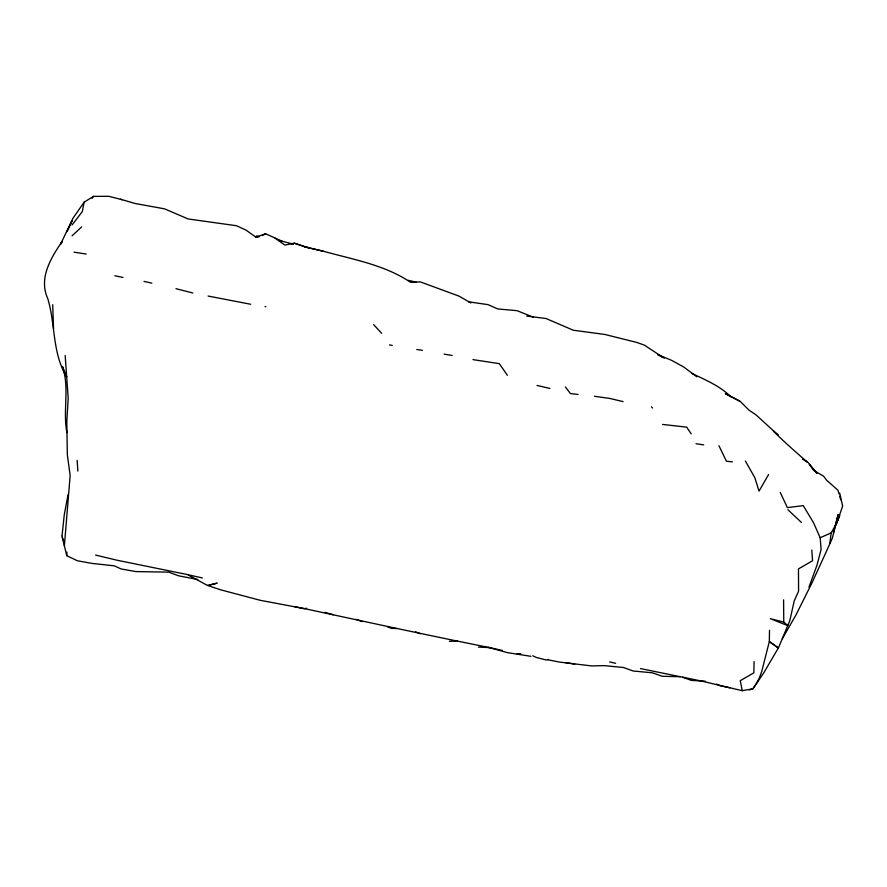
<?xml version="1.0" encoding="UTF-8"?>
<svg xmlns="http://www.w3.org/2000/svg" width="887" height="887" viewBox="0 0 887 887"><rect width="100%" height="100%" fill="white"/><g stroke="black" fill="none" stroke-linecap="round" stroke-linejoin="round"><path stroke-width="1.33" d="M769.506 630.291L769.328 641.567L761.711 671.537L758.252 680.717L752.919 688.8L749.238 689.942M754.083 661.547L753.839 672.856L740.246 680.695L742.264 690.696L752.919 688.8L763.818 672.756L778.498 647.721L789.785 620.723L794.22 600.942L798.577 591.163L798.466 568.889L812.547 560.761L811.816 550.018M783.587 599.823L783.764 622.064L787.933 625.701L770.293 618.671L783.764 622.064M197.812 579.521L178.464 575.774L168.796 572.137L135.966 571.583L121.153 568.966L114.268 565.828L92.071 563.422L77.346 560.75L66.769 555.683L66.957 552.135M66.769 555.683L64.385 545.893L70.14 475.543L67.334 454.82L66.802 421.613L68.199 398.474L65.172 355.532M782.301 638.751L795.927 615.035L811.616 583.635L826.629 550.949L832.361 538.143L838.126 514.582L833.458 532.743M829.888 543.343L831.152 532.899L835.621 525.104M122.218 199.719L108.802 196.304L93.49 196.382L84.143 202.158L82.325 211.583L72.058 224.965M68.099 494.491L64.285 514.637L62.046 535.681M808.966 587.116L816.949 565.341L821.107 549.441L820.176 537.733L813.534 522.731L803.256 505.623L787.379 507.63L780.216 492.329M836.297 524.616L842.65 506.033L839.712 493.161M836.297 523.751L839.69 515.491L833.215 531.113M67.479 230.487L72.058 220.841L66.924 231.651M757.132 682.114L758.318 679.863M768.586 474.534L759.028 491.121L754.826 477.672L745.39 461.04M92.104 198.322L93.49 196.382M84.143 202.158L73.067 218.102L60.504 244.357L62.378 241.175C51.002 257.596 38.407 278.219 47.754 298.564C55.637 324.409 52.045 353.148 66.758 376.953L62.378 366.364C69.896 388.107 62.567 410.703 66.957 432.701M72.058 235.809L81.726 226.861M262.264 235.532L265.535 233.769L282.365 241.308L293.652 244.213M820.176 537.733L831.152 532.899M120.421 199.198L135.057 203.478L164.494 208.833L188.144 218.956L236.519 225.741L246.187 230.188L255.866 237.195L265.535 233.769M95.63 555.074L116.984 560.207L187.423 574.565L207.491 585.442L220.53 589.788L260.323 600.322L304.496 608.637C365.766 621.743 426.969 635.159 488.438 647.355L507.386 652.632L530.947 656.325M208.855 585.353L217.16 583.136L207.491 585.442M548.499 659.418L546.082 659.961L536.402 657.489L532.777 655.77M306.647 608.271L304.23 608.659L294.551 606.686M291.524 243.692L294.562 243.238L309.386 248.05L323.267 251.209C352.882 259.447 384.847 264.88 410.648 282.365L420.316 281.889L459.011 296.125L470.897 302.966M517.054 654.14L520.691 653.675M255.866 237.195L259.026 236.829M449.343 641.29L457.659 641.212M680.141 676.714L662.168 676.282L652.499 672.823L633.152 670.993L623.472 667.501L604.125 665.627L591.696 665.926L559.63 662.101L547.867 659.784M397.01 628.539L391.3 628.362L387.674 626.854M478.359 647.089L490.799 647.676M705.01 681.172L691.195 680.384L682.724 677.202M732.385 461.828L726.42 461.262L718.958 445.784M662.611 424.429L686.704 427.157L691.195 433.887M526.734 316.06L546.082 318.533L573.324 330.241L604.757 334.443L636.589 342.382L644.328 345.11L664.23 358.193M578.124 394.493L570.341 393.495L565.429 386.965M594.523 396.278L609.946 398.463L623.095 401.611M468.691 301.857L488.038 304.629L497.707 308.953L517.054 310.672L533.508 317.247M416.79 349.522L422.445 350.332M74.064 252.185L86.183 254.037M265.013 306.58L265.834 306.702M696.029 443.722L703.679 444.886M565.429 662.6L574.687 664.097M472.982 359.623L499.292 363.648L507.386 375.301M444.132 354.135L452.215 355.487M389.471 344.921L392.265 345.42M208.079 296.047L250.722 304.263M256.343 235.942L258.838 236.452M114.833 275.724L122.994 277.465M729.89 687.802L720.211 685.729L716.585 684.132M640.481 668.576L701.085 680.961L742.264 690.696M278.562 240.455L282.365 241.308M144.016 281.401L151.854 283.153M188.399 574.831L202.336 577.947M488.438 647.355L502.386 650.47M408.253 280.336L416.136 282.121M609.635 661.935L615.622 663.288M537.056 385.446L549.907 388.451M175.981 288.685L192.834 292.998M275.203 238.315L284.882 245.056L294.562 243.238L304.23 246.653L323.267 251.209M304.23 246.653L309.386 248.05M324.786 612.34L333.257 614.769M778.187 647.621L769.328 641.567L778.254 648.12M356.23 619.403L362.273 621.621M415.482 631.799L420.316 633.75M739.558 400.991L725.411 393.651L740.235 401.434L749.238 410.326L755.879 414.75L778.254 435.229L773.453 431.093M691.971 373.449C705.686 380.079 719.945 385.9 730.999 396.888M662.046 357.073L657.755 354.6L671.847 360.455L683.744 367.03L696.794 376.764M802.757 458.901L808.268 462.692L816.949 473.425L809.376 464.478L814 470.553L823.591 476.186L826.629 480.222L837.96 490.234L838.991 493.826M802.802 459L806.161 461.373M773.486 431.115C784.186 442.059 795.816 451.938 807.281 462.171M787.933 509.748L801.46 522.476M373.638 324.609L381.621 333.279M651.479 406.823L652.499 407.998M62.378 537.433L64.263 542.367M839.69 496.221L840.732 499.802M61.935 536.136L64.385 545.893M77.125 460.342L77.879 471.075M52.71 304.718L53.553 328.733"/></g></svg>
